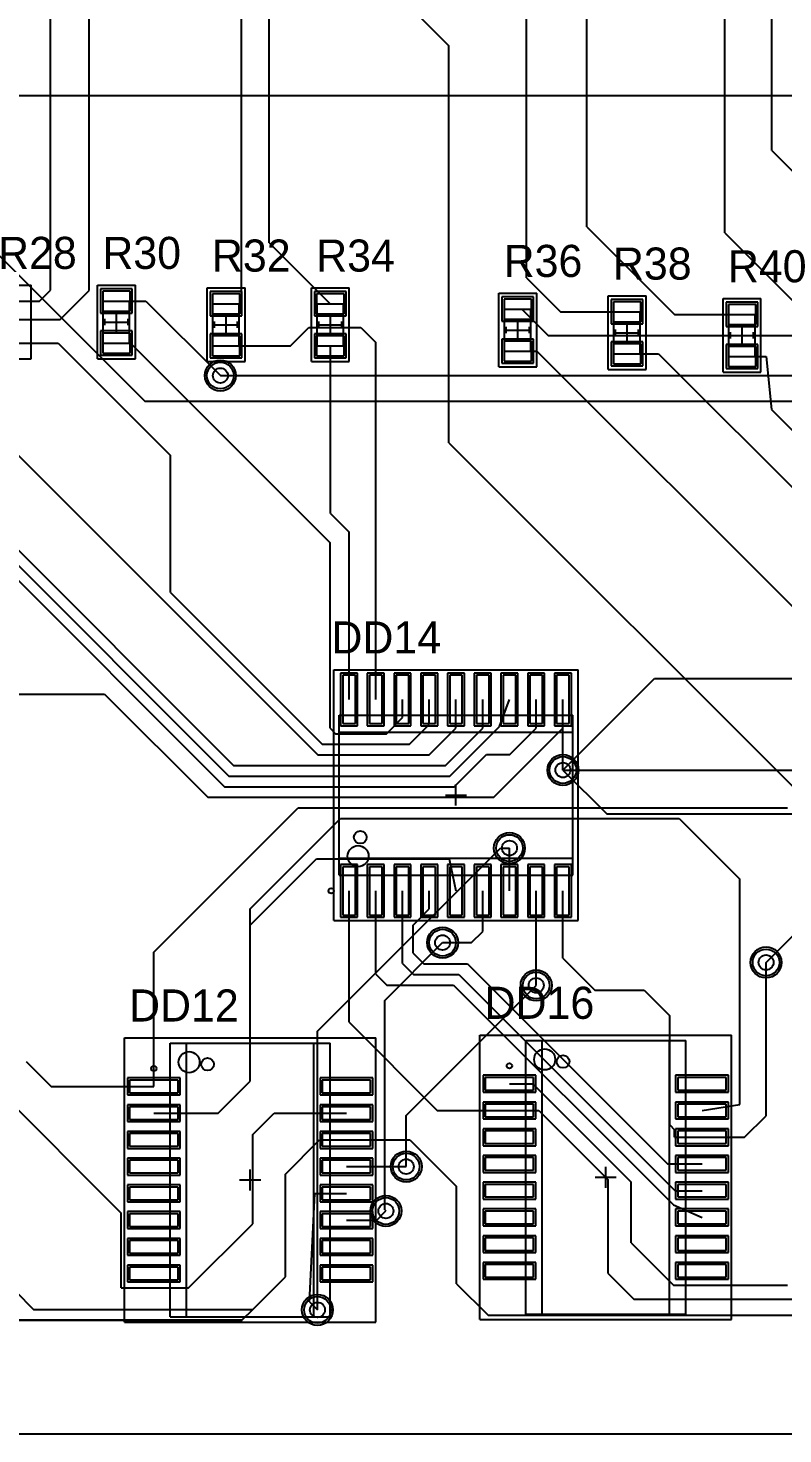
# Model space of a CAD drawing. Header units: millimetres. Extents: x 26 to 338, y 26 to 225.
# Drawn here: x 130.6 to 166.4, y 25.9 to 92.7 of the extents above; entities that cross this region are included whole.
import ezdxf

# ---------------------------------------------------------------- set-up
doc = ezdxf.new("R2010")
doc.units = ezdxf.units.MM
for name, color, linetype in [('BottomLayer', 5, 'Continuous'), ('BottomSolder', 6, 'Continuous'), ('Mechanical13', 56, 'Continuous'), ('Mechanical15', 56, 'Continuous'), ('MultiLayer', 9, 'Continuous'), ('TopLayer', 1, 'Continuous'), ('TopOverlay', 2, 'Continuous'), ('TopPaste', 8, 'Continuous'), ('TopSolder', 216, 'Continuous'), ('ViaHoleLayer', 16, 'Continuous')]:
    doc.layers.add(name, color=color, linetype=linetype)

msp = doc.modelspace()

# ---------------------------------------------------------------- linework, layer by layer
at = {"layer": 'BottomLayer'}
for p, q in [((114.452, 96.622), (136.093, 74.981)), ((127.989, 89.51), (223.876, 89.51)), ((139.684, 76.2), (272.466, 76.2)), ((136.093, 74.981), (226.009, 74.981)), ((155.959, 57.455), (160.302, 61.798)), ((160.302, 61.798), (262.94, 61.798)), ((155.959, 57.455), (158.042, 55.372)), ((155.959, 57.455), (190.119, 57.455)), ((158.042, 55.372), (223.393, 55.372)), ((144.297, 45.048), (152.996, 53.746)), ((152.996, 53.746), (153.419, 53.746)), ((165.608, 48.311), (168.148, 50.851)), ((147.498, 46.507), (150.241, 49.251)), ((148.514, 41.043), (154.689, 47.219)), ((147.498, 36.551), (147.498, 46.507)), ((144.297, 31.801), (144.297, 45.048)), ((148.514, 38.608), (148.514, 41.043)), ((147.498, 36.551), (147.549, 36.5))]:
    msp.add_line(p, q, dxfattribs=at)
for centre in [(139.684, 76.2), (155.959, 57.455), (153.419, 53.746), (150.241, 49.251), (165.608, 48.311), (154.689, 47.219), (148.514, 38.608), (147.549, 36.5), (144.297, 31.801)]:
    msp.add_circle(centre, 0.635, dxfattribs=at)
at = {"layer": 'BottomSolder'}
for centre in [(139.684, 76.2), (155.959, 57.455), (153.419, 53.746), (150.241, 49.251), (165.608, 48.311), (154.689, 47.219), (148.514, 38.608), (147.549, 36.5), (144.297, 31.801)]:
    msp.add_circle(centre, 0.737, dxfattribs=at)
at = {"layer": 'Mechanical13'}
for p, q in [((134.125, 77.74), (134.125, 79.74)), ((134.125, 79.74), (135.375, 79.74)), ((135.375, 77.74), (135.375, 79.74)), ((139.332, 77.613), (139.332, 79.613)), ((139.332, 79.613), (140.582, 79.613)), ((140.582, 77.613), (140.582, 79.613)), ((144.285, 77.613), (144.285, 79.613)), ((144.285, 79.613), (145.535, 79.613)), ((145.535, 77.613), (145.535, 79.613)), ((153.191, 77.359), (153.191, 79.359)), ((153.191, 79.359), (154.441, 79.359)), ((154.441, 77.359), (154.441, 79.359)), ((158.382, 77.232), (158.382, 79.232)), ((158.382, 79.232), (159.632, 79.232)), ((159.632, 77.232), (159.632, 79.232)), ((163.843, 77.105), (163.843, 79.105)), ((163.843, 79.105), (165.093, 79.105)), ((165.093, 77.105), (165.093, 79.105)), ((134.125, 77.74), (135.375, 77.74)), ((139.332, 77.613), (140.582, 77.613)), ((144.285, 77.613), (145.535, 77.613)), ((153.191, 77.359), (154.441, 77.359)), ((158.382, 77.232), (159.632, 77.232)), ((163.843, 77.105), (165.093, 77.105)), ((145.329, 60.061), (156.429, 60.061)), ((145.329, 52.461), (145.329, 60.061)), ((156.429, 52.461), (156.429, 60.061)), ((145.329, 52.461), (156.429, 52.461)), ((137.3, 31.473), (137.3, 44.473)), ((137.3, 44.473), (144.9, 44.473)), ((144.9, 31.473), (144.9, 44.473)), ((154.191, 31.6), (154.191, 44.6)), ((154.191, 44.6), (161.791, 44.6)), ((161.791, 31.6), (161.791, 44.6)), ((137.3, 31.473), (144.9, 31.473)), ((154.191, 31.6), (161.791, 31.6))]:
    msp.add_line(p, q, dxfattribs=at)
for centre in [(146.229, 53.361), (155.091, 43.7), (138.2, 43.573)]:
    msp.add_circle(centre, 0.5, dxfattribs=at)
at = {"layer": 'Mechanical15'}
for p, q in [((128.897, 80.49), (130.697, 80.49)), ((130.697, 76.99), (130.697, 80.49)), ((133.85, 76.99), (133.85, 80.49)), ((133.85, 80.49), (135.65, 80.49)), ((135.65, 76.99), (135.65, 80.49)), ((139.057, 76.863), (139.057, 80.363)), ((139.057, 80.363), (140.857, 80.363)), ((140.857, 76.863), (140.857, 80.363)), ((144.01, 76.863), (144.01, 80.363)), ((144.01, 80.363), (145.81, 80.363)), ((145.81, 76.863), (145.81, 80.363)), ((152.916, 76.609), (152.916, 80.109)), ((152.916, 80.109), (154.716, 80.109)), ((154.716, 76.609), (154.716, 80.109)), ((158.107, 76.482), (158.107, 79.982)), ((158.107, 79.982), (159.907, 79.982)), ((159.907, 76.482), (159.907, 79.982)), ((163.568, 76.355), (163.568, 79.855)), ((163.568, 79.855), (165.368, 79.855)), ((165.368, 76.355), (165.368, 79.855)), ((134.75, 78.24), (134.75, 79.24)), ((139.957, 78.113), (139.957, 79.113)), ((144.91, 78.113), (144.91, 79.113)), ((153.816, 77.859), (153.816, 78.859)), ((134.25, 78.74), (135.25, 78.74)), ((139.457, 78.613), (140.457, 78.613)), ((144.41, 78.613), (145.41, 78.613)), ((153.316, 78.359), (154.316, 78.359)), ((158.507, 78.232), (159.507, 78.232)), ((159.007, 77.732), (159.007, 78.732)), ((164.468, 77.605), (164.468, 78.605)), ((163.968, 78.105), (164.968, 78.105)), ((128.897, 76.99), (130.697, 76.99)), ((133.85, 76.99), (135.65, 76.99)), ((139.057, 76.863), (140.857, 76.863)), ((144.01, 76.863), (145.81, 76.863)), ((152.916, 76.609), (154.716, 76.609)), ((158.107, 76.482), (159.907, 76.482)), ((163.568, 76.355), (165.368, 76.355)), ((145.079, 62.211), (156.679, 62.211)), ((145.079, 50.311), (145.079, 62.211)), ((156.679, 50.311), (156.679, 62.211)), ((150.379, 56.261), (151.379, 56.261)), ((150.879, 55.761), (150.879, 56.761)), ((145.079, 50.311), (156.679, 50.311)), ((152.016, 31.35), (152.016, 44.85)), ((152.016, 44.85), (163.966, 44.85)), ((163.966, 31.35), (163.966, 44.85)), ((135.125, 31.223), (135.125, 44.723)), ((135.125, 44.723), (147.075, 44.723)), ((147.075, 31.223), (147.075, 44.723)), ((141.1, 37.473), (141.1, 38.473)), ((157.491, 38.1), (158.491, 38.1)), ((157.991, 37.6), (157.991, 38.6)), ((140.6, 37.973), (141.6, 37.973)), ((135.125, 31.223), (147.075, 31.223)), ((152.016, 31.35), (163.966, 31.35))]:
    msp.add_line(p, q, dxfattribs=at)
at = {"layer": 'MultiLayer'}
for centre in [(139.684, 76.2), (155.959, 57.455), (153.419, 53.746), (150.241, 49.251), (165.608, 48.311), (154.689, 47.219), (148.514, 38.608), (147.549, 36.5), (144.297, 31.801)]:
    msp.add_circle(centre, 0.635, dxfattribs=at)
at = {"layer": 'TopLayer'}
for p, q in [((165.887, 86.893), (165.887, 121.793)), ((157.099, 83.271), (157.099, 109.271)), ((140.691, 79.613), (140.691, 99.492)), ((143.392, 99.026), (150.546, 91.872)), ((154.229, 80.848), (154.229, 97.993)), ((142.011, 82.509), (142.011, 96.977)), ((131.623, 80.264), (131.623, 96.672)), ((163.652, 82.982), (163.652, 95.778)), ((133.452, 80.239), (133.452, 94.539)), ((150.546, 73), (150.546, 91.872)), ((165.887, 86.893), (173.803, 78.978)), ((157.099, 83.271), (161.265, 79.105)), ((163.652, 82.982), (167.656, 78.978)), ((142.011, 82.509), (144.907, 79.613)), ((154.229, 80.848), (155.845, 79.232)), ((131.099, 79.74), (131.623, 80.264)), ((132.08, 78.867), (133.452, 80.239)), ((135.4, 80.215), (134.1, 80.215)), ((134.1, 80.215), (134.1, 79.265)), ((135.4, 79.265), (135.4, 80.215)), ((129.797, 79.74), (131.099, 79.74)), ((134.75, 79.74), (136.144, 79.74)), ((136.144, 79.74), (139.684, 76.2)), ((140.607, 80.088), (139.307, 80.088)), ((139.307, 80.088), (139.307, 79.138)), ((139.957, 79.613), (140.691, 79.613)), ((140.607, 79.138), (140.607, 80.088)), ((145.56, 80.088), (144.26, 80.088)), ((144.26, 80.088), (144.26, 79.138)), ((144.907, 79.613), (144.91, 79.613)), ((145.56, 79.138), (145.56, 80.088)), ((154.466, 79.834), (153.166, 79.834)), ((153.166, 79.834), (153.166, 78.884)), ((154.466, 78.884), (154.466, 79.834)), ((159.657, 79.707), (158.357, 79.707)), ((158.357, 79.707), (158.357, 78.757)), ((159.657, 78.757), (159.657, 79.707)), ((165.118, 79.58), (163.818, 79.58)), ((163.818, 79.58), (163.818, 78.63)), ((165.118, 78.63), (165.118, 79.58)), ((127.051, 78.867), (132.08, 78.867)), ((134.1, 79.265), (135.4, 79.265)), ((139.307, 79.138), (140.607, 79.138)), ((144.26, 79.138), (145.56, 79.138)), ((153.166, 78.884), (154.466, 78.884)), ((153.816, 79.359), (154, 79.359)), ((154, 79.359), (155.254, 78.105)), ((155.845, 79.232), (159.007, 79.232)), ((161.265, 79.105), (164.468, 79.105)), ((135.4, 78.215), (134.1, 78.215)), ((134.1, 78.215), (134.1, 77.265)), ((135.4, 77.265), (135.4, 78.215)), ((143.018, 77.613), (143.891, 78.486)), ((143.891, 78.486), (146.355, 78.486)), ((146.355, 78.486), (147.069, 77.772)), ((158.357, 78.757), (159.657, 78.757)), ((163.818, 78.63), (165.118, 78.63)), ((120.244, 77.74), (140.314, 57.67)), ((129.797, 77.74), (131.978, 77.74)), ((131.978, 77.74), (137.312, 72.406)), ((134.75, 77.74), (135.417, 77.74)), ((135.417, 77.74), (144.907, 68.25)), ((140.607, 78.088), (139.307, 78.088)), ((139.307, 78.088), (139.307, 77.138)), ((139.957, 77.613), (143.018, 77.613)), ((140.607, 77.138), (140.607, 78.088)), ((145.56, 78.088), (144.26, 78.088)), ((144.26, 78.088), (144.26, 77.138)), ((144.91, 69.647), (144.91, 77.613)), ((145.56, 77.138), (145.56, 78.088)), ((147.069, 60.811), (147.069, 77.772)), ((154.466, 77.834), (153.166, 77.834)), ((153.166, 77.834), (153.166, 76.884)), ((154.466, 76.884), (154.466, 77.834)), ((155.254, 78.105), (175.782, 78.105)), ((159.657, 77.707), (158.357, 77.707)), ((158.357, 77.707), (158.357, 76.757)), ((159.657, 76.757), (159.657, 77.707)), ((165.118, 77.58), (163.818, 77.58)), ((163.818, 77.58), (163.818, 76.63)), ((165.118, 76.63), (165.118, 77.58)), ((134.1, 77.265), (135.4, 77.265)), ((139.307, 77.138), (140.607, 77.138)), ((144.26, 77.138), (145.56, 77.138)), ((153.166, 76.884), (154.466, 76.884)), ((153.816, 77.359), (154.721, 77.359)), ((154.721, 77.359), (167.208, 64.872)), ((159.007, 77.232), (160.503, 77.232)), ((160.503, 77.232), (178.777, 58.958)), ((164.468, 77.105), (165.608, 77.105)), ((165.608, 77.105), (165.862, 74.594)), ((158.357, 76.757), (159.657, 76.757)), ((163.818, 76.63), (165.118, 76.63)), ((121.996, 75.26), (140.091, 57.166)), ((127.432, 75.055), (144.313, 58.174)), ((165.862, 74.594), (179.281, 61.175)), ((150.546, 73), (171.145, 52.4)), ((137.312, 65.888), (137.312, 72.406)), ((125.678, 70.866), (139.882, 56.662)), ((144.91, 69.647), (145.799, 68.758)), ((144.907, 59.436), (144.907, 68.25)), ((145.799, 60.811), (145.799, 68.758)), ((137.312, 65.888), (144.522, 58.678)), ((146.099, 61.961), (145.499, 61.961)), ((145.499, 61.961), (145.499, 59.661)), ((146.099, 59.661), (146.099, 61.961)), ((147.369, 61.961), (146.769, 61.961)), ((146.769, 61.961), (146.769, 59.661)), ((147.369, 59.661), (147.369, 61.961)), ((148.639, 61.961), (148.039, 61.961)), ((148.039, 61.961), (148.039, 59.661)), ((148.639, 59.661), (148.639, 61.961)), ((149.909, 61.961), (149.309, 61.961)), ((149.309, 61.961), (149.309, 59.661)), ((149.909, 59.661), (149.909, 61.961)), ((151.179, 61.961), (150.579, 61.961)), ((150.579, 61.961), (150.579, 59.661)), ((151.179, 59.661), (151.179, 61.961)), ((152.449, 61.961), (151.849, 61.961)), ((151.849, 61.961), (151.849, 59.661)), ((152.449, 59.661), (152.449, 61.961)), ((153.719, 61.961), (153.119, 61.961)), ((153.119, 61.961), (153.119, 59.661)), ((153.719, 59.661), (153.719, 61.961)), ((154.989, 61.961), (154.389, 61.961)), ((154.389, 61.961), (154.389, 59.661)), ((154.989, 59.661), (154.989, 61.961)), ((156.259, 61.961), (155.659, 61.961)), ((155.659, 61.961), (155.659, 59.661)), ((156.259, 59.661), (156.259, 61.961)), ((119.51, 61.062), (134.179, 61.062)), ((134.179, 61.062), (139.082, 56.158)), ((148.339, 59.945), (148.339, 60.811)), ((149.609, 59.612), (149.609, 60.811)), ((150.879, 59.442), (150.879, 60.811)), ((152.149, 59.443), (152.149, 60.811)), ((152.938, 59.52), (153.419, 60.811)), ((154.689, 59.439), (154.689, 60.811)), ((155.959, 59.436), (155.959, 60.811)), ((145.499, 59.661), (146.099, 59.661)), ((146.769, 59.661), (147.369, 59.661)), ((147.576, 59.182), (148.339, 59.945)), ((148.039, 59.661), (148.639, 59.661)), ((148.675, 58.678), (149.609, 59.612)), ((149.309, 59.661), (149.909, 59.661)), ((150.579, 59.661), (151.179, 59.661)), ((150.585, 57.166), (152.938, 59.52)), ((151.849, 59.661), (152.449, 59.661)), ((153.119, 59.661), (153.719, 59.661)), ((154.389, 59.661), (154.989, 59.661)), ((155.659, 59.661), (156.259, 59.661)), ((144.907, 59.436), (145.161, 59.182)), ((145.161, 59.182), (147.576, 59.182)), ((149.611, 58.174), (150.879, 59.442)), ((150.376, 57.67), (152.149, 59.443)), ((152.681, 56.158), (155.959, 59.436)), ((153.441, 58.191), (154.689, 59.439)), ((155.959, 57.455), (155.959, 59.436)), ((144.313, 58.174), (149.611, 58.174)), ((144.522, 58.678), (148.675, 58.678)), ((150.793, 56.662), (152.323, 58.191)), ((152.323, 58.191), (153.441, 58.191)), ((140.314, 57.67), (150.376, 57.67)), ((140.091, 57.166), (150.585, 57.166)), ((139.082, 56.158), (152.681, 56.158)), ((139.882, 56.662), (150.793, 56.662)), ((136.525, 48.798), (143.38, 55.654)), ((143.38, 55.654), (166.624, 55.654)), ((141.097, 50.851), (145.396, 55.15)), ((145.396, 55.15), (161.487, 55.15)), ((161.487, 55.15), (164.363, 52.273)), ((153.419, 51.711), (153.419, 53.746)), ((141.097, 50.089), (144.247, 53.238)), ((144.247, 53.238), (150.549, 53.238)), ((146.099, 52.861), (145.499, 52.861)), ((145.499, 52.861), (145.499, 50.561)), ((146.099, 50.561), (146.099, 52.861)), ((147.369, 52.861), (146.769, 52.861)), ((146.769, 52.861), (146.769, 50.561)), ((147.369, 50.561), (147.369, 52.861)), ((148.639, 52.861), (148.039, 52.861)), ((148.039, 52.861), (148.039, 50.561)), ((148.639, 50.561), (148.639, 52.861)), ((149.909, 52.861), (149.309, 52.861)), ((149.309, 52.861), (149.309, 50.561)), ((149.909, 50.561), (149.909, 52.861)), ((150.549, 53.238), (150.879, 51.711)), ((151.179, 52.861), (150.579, 52.861)), ((150.579, 52.861), (150.579, 50.561)), ((151.179, 50.561), (151.179, 52.861)), ((152.449, 52.861), (151.849, 52.861)), ((151.849, 52.861), (151.849, 50.561)), ((152.449, 50.561), (152.449, 52.861)), ((153.719, 52.861), (153.119, 52.861)), ((153.119, 52.861), (153.119, 50.561)), ((153.719, 50.561), (153.719, 52.861)), ((154.989, 52.861), (154.389, 52.861)), ((154.389, 52.861), (154.389, 50.561)), ((154.989, 50.561), (154.989, 52.861)), ((156.259, 52.861), (155.659, 52.861)), ((155.659, 52.861), (155.659, 50.561)), ((156.259, 50.561), (156.259, 52.861)), ((164.363, 41.554), (164.363, 52.273)), ((145.799, 45.466), (145.799, 51.711)), ((147.069, 47.752), (147.069, 51.711)), ((148.339, 48.26), (148.339, 51.711)), ((149.609, 50.851), (149.609, 51.711)), ((152.149, 49.784), (152.149, 51.711)), ((154.689, 47.219), (154.689, 51.711)), ((155.959, 48.511), (155.959, 51.711)), ((141.097, 50.089), (141.097, 50.851)), ((148.844, 50.086), (149.609, 50.851)), ((145.499, 50.561), (146.099, 50.561)), ((146.769, 50.561), (147.369, 50.561)), ((148.039, 50.561), (148.639, 50.561)), ((149.309, 50.561), (149.909, 50.561)), ((150.579, 50.561), (151.179, 50.561)), ((151.849, 50.561), (152.449, 50.561)), ((153.119, 50.561), (153.719, 50.561)), ((154.389, 50.561), (154.989, 50.561)), ((155.659, 50.561), (156.259, 50.561)), ((141.097, 42.672), (141.097, 50.089)), ((148.844, 48.747), (148.844, 50.086)), ((151.616, 49.251), (152.149, 49.784)), ((136.525, 42.418), (136.525, 48.798)), ((150.241, 49.251), (151.616, 49.251)), ((148.339, 48.26), (148.864, 47.735)), ((148.844, 48.747), (149.352, 48.239)), ((149.352, 48.239), (151.431, 48.239)), ((151.431, 48.239), (160.934, 38.735)), ((155.959, 48.511), (157.48, 46.99)), ((165.608, 41.021), (165.608, 48.311)), ((147.069, 47.752), (147.591, 47.23)), ((148.864, 47.735), (151.017, 47.735)), ((151.017, 47.735), (161.286, 37.465)), ((147.591, 47.23), (150.763, 47.23)), ((150.763, 47.23), (161.205, 36.788)), ((157.48, 46.99), (159.817, 46.99)), ((159.817, 46.99), (161.039, 45.768)), ((145.799, 45.466), (149.99, 41.275)), ((161.039, 40.589), (161.039, 45.768)), ((130.467, 43.599), (131.648, 42.418)), ((128.279, 43.095), (134.976, 36.399)), ((154.566, 42.845), (152.266, 42.845)), ((152.266, 42.845), (152.266, 42.245)), ((154.566, 42.245), (154.566, 42.845)), ((163.716, 42.845), (161.416, 42.845)), ((161.416, 42.845), (161.416, 42.245)), ((163.716, 42.245), (163.716, 42.845)), ((131.648, 42.418), (136.525, 42.418)), ((137.675, 42.718), (135.375, 42.718)), ((135.375, 42.718), (135.375, 42.118)), ((135.375, 42.118), (137.675, 42.118)), ((137.675, 42.118), (137.675, 42.718)), ((139.573, 41.148), (141.097, 42.672)), ((146.825, 42.718), (144.525, 42.718)), ((144.525, 42.718), (144.525, 42.118)), ((144.525, 42.118), (146.825, 42.118)), ((146.825, 42.118), (146.825, 42.718)), ((152.266, 42.245), (154.566, 42.245)), ((153.416, 42.545), (154.524, 42.545)), ((154.524, 42.545), (159.198, 37.871)), ((161.416, 42.245), (163.716, 42.245)), ((137.675, 41.448), (135.375, 41.448)), ((135.375, 41.448), (135.375, 40.848)), ((137.675, 40.848), (137.675, 41.448)), ((146.825, 41.448), (144.525, 41.448)), ((144.525, 41.448), (144.525, 40.848)), ((146.825, 40.848), (146.825, 41.448)), ((154.566, 41.575), (152.266, 41.575)), ((152.266, 41.575), (152.266, 40.975)), ((154.566, 40.975), (154.566, 41.575)), ((163.716, 41.575), (161.416, 41.575)), ((161.416, 41.575), (161.416, 40.975)), ((162.566, 41.275), (164.363, 41.554)), ((163.716, 40.975), (163.716, 41.575)), ((135.375, 40.848), (137.675, 40.848)), ((136.525, 41.148), (139.573, 41.148)), ((141.224, 40.132), (142.24, 41.148)), ((142.24, 41.148), (145.675, 41.148)), ((144.525, 40.848), (146.825, 40.848)), ((149.99, 41.275), (153.416, 41.275)), ((152.266, 40.975), (154.566, 40.975)), ((153.416, 41.275), (154.819, 41.275)), ((154.819, 41.275), (158.115, 37.979)), ((161.416, 40.975), (163.716, 40.975)), ((164.592, 40.005), (165.608, 41.021)), ((137.675, 40.178), (135.375, 40.178)), ((135.375, 40.178), (135.375, 39.578)), ((137.675, 39.578), (137.675, 40.178)), ((141.224, 35.89), (141.224, 40.132)), ((146.825, 40.178), (144.525, 40.178)), ((144.525, 40.178), (144.525, 39.578)), ((146.825, 39.578), (146.825, 40.178)), ((154.566, 40.305), (152.266, 40.305)), ((152.266, 40.305), (152.266, 39.705)), ((154.566, 39.705), (154.566, 40.305)), ((161.039, 40.589), (161.265, 40.364)), ((161.265, 40.005), (161.265, 40.364)), ((163.716, 40.305), (161.416, 40.305)), ((161.416, 40.305), (161.416, 39.705)), ((163.716, 39.705), (163.716, 40.305)), ((135.375, 39.578), (137.675, 39.578)), ((142.773, 38.252), (144.399, 39.878)), ((144.399, 39.878), (145.675, 39.878)), ((144.525, 39.578), (146.825, 39.578)), ((145.675, 39.878), (148.692, 39.878)), ((148.692, 39.878), (150.901, 37.668)), ((152.266, 39.705), (154.566, 39.705)), ((161.265, 40.005), (162.566, 40.005)), ((161.416, 39.705), (163.716, 39.705)), ((162.566, 40.005), (164.592, 40.005)), ((137.675, 38.908), (135.375, 38.908)), ((135.375, 38.908), (135.375, 38.308)), ((137.675, 38.308), (137.675, 38.908)), ((146.825, 38.908), (144.525, 38.908)), ((144.525, 38.908), (144.525, 38.308)), ((146.825, 38.308), (146.825, 38.908)), ((154.566, 39.035), (152.266, 39.035)), ((152.266, 39.035), (152.266, 38.435)), ((154.566, 38.435), (154.566, 39.035)), ((163.716, 39.035), (161.416, 39.035)), ((161.416, 39.035), (161.416, 38.435)), ((163.716, 38.435), (163.716, 39.035)), ((135.375, 38.308), (137.675, 38.308)), ((142.773, 33.376), (142.773, 38.252)), ((144.525, 38.308), (146.825, 38.308)), ((145.675, 38.608), (148.514, 38.608)), ((152.266, 38.435), (154.566, 38.435)), ((160.934, 38.735), (162.566, 38.735)), ((161.416, 38.435), (163.716, 38.435)), ((137.675, 37.638), (135.375, 37.638)), ((135.375, 37.638), (135.375, 37.038)), ((137.675, 37.038), (137.675, 37.638)), ((146.825, 37.638), (144.525, 37.638)), ((144.525, 37.638), (144.525, 37.038)), ((146.825, 37.038), (146.825, 37.638)), ((150.901, 33.045), (150.901, 37.668)), ((154.566, 37.765), (152.266, 37.765)), ((152.266, 37.765), (152.266, 37.165)), ((154.566, 37.165), (154.566, 37.765)), ((158.115, 33.528), (158.115, 37.979)), ((159.198, 34.985), (159.198, 37.871)), ((161.286, 37.465), (162.566, 37.465)), ((163.716, 37.765), (161.416, 37.765)), ((161.416, 37.765), (161.416, 37.165)), ((163.716, 37.165), (163.716, 37.765)), ((135.375, 37.038), (137.675, 37.038)), ((143.916, 32.182), (144.17, 37.338)), ((144.17, 37.338), (145.675, 37.338)), ((144.525, 37.038), (146.825, 37.038)), ((152.266, 37.165), (154.566, 37.165)), ((161.205, 36.788), (162.566, 36.195)), ((161.416, 37.165), (163.716, 37.165)), ((134.976, 32.842), (134.976, 36.399)), ((137.675, 36.368), (135.375, 36.368)), ((135.375, 36.368), (135.375, 35.768)), ((137.675, 35.768), (137.675, 36.368)), ((146.825, 36.368), (144.525, 36.368)), ((144.525, 36.368), (144.525, 35.768)), ((146.825, 35.768), (146.825, 36.368)), ((147.117, 36.068), (147.549, 36.5)), ((154.566, 36.495), (152.266, 36.495)), ((152.266, 36.495), (152.266, 35.895)), ((154.566, 35.895), (154.566, 36.495)), ((163.716, 36.495), (161.416, 36.495)), ((161.416, 36.495), (161.416, 35.895)), ((163.716, 35.895), (163.716, 36.495)), ((135.375, 35.768), (137.675, 35.768)), ((138.176, 32.842), (141.224, 35.89)), ((144.525, 35.768), (146.825, 35.768)), ((145.675, 36.068), (147.117, 36.068)), ((152.266, 35.895), (154.566, 35.895)), ((161.416, 35.895), (163.716, 35.895)), ((137.675, 35.098), (135.375, 35.098)), ((135.375, 35.098), (135.375, 34.498)), ((137.675, 34.498), (137.675, 35.098)), ((146.825, 35.098), (144.525, 35.098)), ((144.525, 35.098), (144.525, 34.498)), ((146.825, 34.498), (146.825, 35.098)), ((154.566, 35.225), (152.266, 35.225)), ((152.266, 35.225), (152.266, 34.625)), ((154.566, 34.625), (154.566, 35.225)), ((159.198, 34.985), (161.214, 32.969)), ((163.716, 35.225), (161.416, 35.225)), ((161.416, 35.225), (161.416, 34.625)), ((163.716, 34.625), (163.716, 35.225)), ((135.375, 34.498), (137.675, 34.498)), ((144.525, 34.498), (146.825, 34.498)), ((152.266, 34.625), (154.566, 34.625)), ((161.416, 34.625), (163.716, 34.625)), ((129.108, 33.528), (130.81, 31.826)), ((137.675, 33.828), (135.375, 33.828)), ((135.375, 33.828), (135.375, 33.228)), ((137.675, 33.228), (137.675, 33.828)), ((146.825, 33.828), (144.525, 33.828)), ((144.525, 33.828), (144.525, 33.228)), ((146.825, 33.228), (146.825, 33.828)), ((154.566, 33.955), (152.266, 33.955)), ((152.266, 33.955), (152.266, 33.355)), ((154.566, 33.355), (154.566, 33.955)), ((158.115, 33.528), (159.334, 32.309)), ((163.716, 33.955), (161.416, 33.955)), ((161.416, 33.955), (161.416, 33.355)), ((163.716, 33.355), (163.716, 33.955)), ((134.976, 32.842), (138.176, 32.842)), ((135.375, 33.228), (137.675, 33.228)), ((141.224, 31.826), (142.773, 33.376)), ((144.525, 33.228), (146.825, 33.228)), ((150.901, 33.045), (152.4, 31.547)), ((152.266, 33.355), (154.566, 33.355)), ((161.214, 32.969), (166.624, 32.969)), ((161.416, 33.355), (163.716, 33.355)), ((143.916, 32.182), (144.297, 31.801)), ((159.334, 32.309), (175.975, 32.309)), ((130.81, 31.826), (141.224, 31.826)), ((140.724, 31.326), (141.224, 31.826)), ((152.4, 31.547), (176.784, 31.547)), ((108.605, 31.318), (140.716, 31.318)), ((114.808, 31.326), (140.724, 31.326)), ((140.716, 31.318), (140.724, 31.326)), ((25.654, 25.908), (338.328, 25.908))]:
    msp.add_line(p, q, dxfattribs=at)
for centre in [(139.684, 76.2), (155.959, 57.455), (153.419, 53.746), (150.241, 49.251), (165.608, 48.311), (154.689, 47.219), (148.514, 38.608), (147.549, 36.5), (144.297, 31.801)]:
    msp.add_circle(centre, 0.635, dxfattribs=at)
at = {"layer": 'TopOverlay'}
for p, q in [((134.2, 78.59), (134.2, 78.89)), ((135.3, 78.59), (135.3, 78.89)), ((139.407, 78.463), (139.407, 78.763)), ((140.507, 78.463), (140.507, 78.763)), ((144.36, 78.463), (144.36, 78.763)), ((145.46, 78.463), (145.46, 78.763)), ((153.266, 78.209), (153.266, 78.509)), ((154.366, 78.209), (154.366, 78.509)), ((158.457, 78.082), (158.457, 78.382)), ((159.557, 78.082), (159.557, 78.382)), ((163.918, 77.955), (163.918, 78.255)), ((165.018, 77.955), (165.018, 78.255)), ((145.329, 59.261), (156.429, 59.261)), ((145.329, 53.261), (145.329, 59.261)), ((156.429, 53.261), (156.429, 59.261)), ((145.329, 53.261), (156.429, 53.261)), ((138.075, 31.473), (138.075, 44.473)), ((138.075, 44.473), (144.125, 44.473)), ((144.125, 31.473), (144.125, 44.473)), ((154.966, 31.6), (154.966, 44.6)), ((154.966, 44.6), (161.016, 44.6)), ((161.016, 31.6), (161.016, 44.6)), ((138.075, 31.473), (144.125, 31.473)), ((154.966, 31.6), (161.016, 31.6))]:
    msp.add_line(p, q, dxfattribs=at)
for centre, radius in [((146.329, 54.261), 0.3), ((144.949, 51.711), 0.125), ((139.075, 43.473), 0.3), ((153.416, 43.395), 0.125), ((155.966, 43.6), 0.3), ((136.525, 43.268), 0.125)]:
    msp.add_circle(centre, radius, dxfattribs=at)
at = {"layer": 'TopPaste'}
for p, q in [((135.4, 80.215), (134.1, 80.215)), ((134.1, 80.215), (134.1, 79.265)), ((135.4, 79.265), (135.4, 80.215)), ((140.607, 80.088), (139.307, 80.088)), ((139.307, 80.088), (139.307, 79.138)), ((140.607, 79.138), (140.607, 80.088)), ((145.56, 80.088), (144.26, 80.088)), ((144.26, 80.088), (144.26, 79.138)), ((145.56, 79.138), (145.56, 80.088)), ((154.466, 79.834), (153.166, 79.834)), ((153.166, 79.834), (153.166, 78.884)), ((154.466, 78.884), (154.466, 79.834)), ((159.657, 79.707), (158.357, 79.707)), ((158.357, 79.707), (158.357, 78.757)), ((159.657, 78.757), (159.657, 79.707)), ((165.118, 79.58), (163.818, 79.58)), ((163.818, 79.58), (163.818, 78.63)), ((165.118, 78.63), (165.118, 79.58)), ((134.1, 79.265), (135.4, 79.265)), ((139.307, 79.138), (140.607, 79.138)), ((144.26, 79.138), (145.56, 79.138)), ((153.166, 78.884), (154.466, 78.884)), ((135.4, 78.215), (134.1, 78.215)), ((134.1, 78.215), (134.1, 77.265)), ((135.4, 77.265), (135.4, 78.215)), ((158.357, 78.757), (159.657, 78.757)), ((163.818, 78.63), (165.118, 78.63)), ((140.607, 78.088), (139.307, 78.088)), ((139.307, 78.088), (139.307, 77.138)), ((140.607, 77.138), (140.607, 78.088)), ((145.56, 78.088), (144.26, 78.088)), ((144.26, 78.088), (144.26, 77.138)), ((145.56, 77.138), (145.56, 78.088)), ((154.466, 77.834), (153.166, 77.834)), ((153.166, 77.834), (153.166, 76.884)), ((154.466, 76.884), (154.466, 77.834)), ((159.657, 77.707), (158.357, 77.707)), ((158.357, 77.707), (158.357, 76.757)), ((159.657, 76.757), (159.657, 77.707)), ((165.118, 77.58), (163.818, 77.58)), ((163.818, 77.58), (163.818, 76.63)), ((165.118, 76.63), (165.118, 77.58)), ((134.1, 77.265), (135.4, 77.265)), ((139.307, 77.138), (140.607, 77.138)), ((144.26, 77.138), (145.56, 77.138)), ((153.166, 76.884), (154.466, 76.884)), ((158.357, 76.757), (159.657, 76.757)), ((163.818, 76.63), (165.118, 76.63)), ((146.099, 61.961), (145.499, 61.961)), ((145.499, 61.961), (145.499, 59.661)), ((146.099, 59.661), (146.099, 61.961)), ((147.369, 61.961), (146.769, 61.961)), ((146.769, 61.961), (146.769, 59.661)), ((147.369, 59.661), (147.369, 61.961)), ((148.639, 61.961), (148.039, 61.961)), ((148.039, 61.961), (148.039, 59.661)), ((148.639, 59.661), (148.639, 61.961)), ((149.909, 61.961), (149.309, 61.961)), ((149.309, 61.961), (149.309, 59.661)), ((149.909, 59.661), (149.909, 61.961)), ((151.179, 61.961), (150.579, 61.961)), ((150.579, 61.961), (150.579, 59.661)), ((151.179, 59.661), (151.179, 61.961)), ((152.449, 61.961), (151.849, 61.961)), ((151.849, 61.961), (151.849, 59.661)), ((152.449, 59.661), (152.449, 61.961)), ((153.719, 61.961), (153.119, 61.961)), ((153.119, 61.961), (153.119, 59.661)), ((153.719, 59.661), (153.719, 61.961)), ((154.989, 61.961), (154.389, 61.961)), ((154.389, 61.961), (154.389, 59.661)), ((154.989, 59.661), (154.989, 61.961)), ((156.259, 61.961), (155.659, 61.961)), ((155.659, 61.961), (155.659, 59.661)), ((156.259, 59.661), (156.259, 61.961)), ((145.499, 59.661), (146.099, 59.661)), ((146.769, 59.661), (147.369, 59.661)), ((148.039, 59.661), (148.639, 59.661)), ((149.309, 59.661), (149.909, 59.661)), ((150.579, 59.661), (151.179, 59.661)), ((151.849, 59.661), (152.449, 59.661)), ((153.119, 59.661), (153.719, 59.661)), ((154.389, 59.661), (154.989, 59.661)), ((155.659, 59.661), (156.259, 59.661)), ((146.099, 52.861), (145.499, 52.861)), ((145.499, 52.861), (145.499, 50.561)), ((146.099, 50.561), (146.099, 52.861)), ((147.369, 52.861), (146.769, 52.861)), ((146.769, 52.861), (146.769, 50.561)), ((147.369, 50.561), (147.369, 52.861)), ((148.639, 52.861), (148.039, 52.861)), ((148.039, 52.861), (148.039, 50.561)), ((148.639, 50.561), (148.639, 52.861)), ((149.909, 52.861), (149.309, 52.861)), ((149.309, 52.861), (149.309, 50.561)), ((149.909, 50.561), (149.909, 52.861)), ((151.179, 52.861), (150.579, 52.861)), ((150.579, 52.861), (150.579, 50.561)), ((151.179, 50.561), (151.179, 52.861)), ((152.449, 52.861), (151.849, 52.861)), ((151.849, 52.861), (151.849, 50.561)), ((152.449, 50.561), (152.449, 52.861)), ((153.719, 52.861), (153.119, 52.861)), ((153.119, 52.861), (153.119, 50.561)), ((153.719, 50.561), (153.719, 52.861)), ((154.989, 52.861), (154.389, 52.861)), ((154.389, 52.861), (154.389, 50.561)), ((154.989, 50.561), (154.989, 52.861)), ((156.259, 52.861), (155.659, 52.861)), ((155.659, 52.861), (155.659, 50.561)), ((156.259, 50.561), (156.259, 52.861)), ((145.499, 50.561), (146.099, 50.561)), ((146.769, 50.561), (147.369, 50.561)), ((148.039, 50.561), (148.639, 50.561)), ((149.309, 50.561), (149.909, 50.561)), ((150.579, 50.561), (151.179, 50.561)), ((151.849, 50.561), (152.449, 50.561)), ((153.119, 50.561), (153.719, 50.561)), ((154.389, 50.561), (154.989, 50.561)), ((155.659, 50.561), (156.259, 50.561)), ((154.566, 42.845), (152.266, 42.845)), ((152.266, 42.845), (152.266, 42.245)), ((154.566, 42.245), (154.566, 42.845)), ((163.716, 42.845), (161.416, 42.845)), ((161.416, 42.845), (161.416, 42.245)), ((163.716, 42.245), (163.716, 42.845)), ((137.675, 42.718), (135.375, 42.718)), ((135.375, 42.718), (135.375, 42.118)), ((135.375, 42.118), (137.675, 42.118)), ((137.675, 42.118), (137.675, 42.718)), ((146.825, 42.718), (144.525, 42.718)), ((144.525, 42.718), (144.525, 42.118)), ((144.525, 42.118), (146.825, 42.118)), ((146.825, 42.118), (146.825, 42.718)), ((152.266, 42.245), (154.566, 42.245)), ((161.416, 42.245), (163.716, 42.245)), ((137.675, 41.448), (135.375, 41.448)), ((135.375, 41.448), (135.375, 40.848)), ((137.675, 40.848), (137.675, 41.448)), ((146.825, 41.448), (144.525, 41.448)), ((144.525, 41.448), (144.525, 40.848)), ((146.825, 40.848), (146.825, 41.448)), ((154.566, 41.575), (152.266, 41.575)), ((152.266, 41.575), (152.266, 40.975)), ((154.566, 40.975), (154.566, 41.575)), ((163.716, 41.575), (161.416, 41.575)), ((161.416, 41.575), (161.416, 40.975)), ((163.716, 40.975), (163.716, 41.575)), ((135.375, 40.848), (137.675, 40.848)), ((144.525, 40.848), (146.825, 40.848)), ((152.266, 40.975), (154.566, 40.975)), ((161.416, 40.975), (163.716, 40.975)), ((137.675, 40.178), (135.375, 40.178)), ((135.375, 40.178), (135.375, 39.578)), ((137.675, 39.578), (137.675, 40.178)), ((146.825, 40.178), (144.525, 40.178)), ((144.525, 40.178), (144.525, 39.578)), ((146.825, 39.578), (146.825, 40.178)), ((154.566, 40.305), (152.266, 40.305)), ((152.266, 40.305), (152.266, 39.705)), ((154.566, 39.705), (154.566, 40.305)), ((163.716, 40.305), (161.416, 40.305)), ((161.416, 40.305), (161.416, 39.705)), ((163.716, 39.705), (163.716, 40.305)), ((135.375, 39.578), (137.675, 39.578)), ((144.525, 39.578), (146.825, 39.578)), ((152.266, 39.705), (154.566, 39.705)), ((161.416, 39.705), (163.716, 39.705)), ((137.675, 38.908), (135.375, 38.908)), ((135.375, 38.908), (135.375, 38.308)), ((137.675, 38.308), (137.675, 38.908)), ((146.825, 38.908), (144.525, 38.908)), ((144.525, 38.908), (144.525, 38.308)), ((146.825, 38.308), (146.825, 38.908)), ((154.566, 39.035), (152.266, 39.035)), ((152.266, 39.035), (152.266, 38.435)), ((154.566, 38.435), (154.566, 39.035)), ((163.716, 39.035), (161.416, 39.035)), ((161.416, 39.035), (161.416, 38.435)), ((163.716, 38.435), (163.716, 39.035)), ((135.375, 38.308), (137.675, 38.308)), ((144.525, 38.308), (146.825, 38.308)), ((152.266, 38.435), (154.566, 38.435)), ((161.416, 38.435), (163.716, 38.435)), ((137.675, 37.638), (135.375, 37.638)), ((135.375, 37.638), (135.375, 37.038)), ((137.675, 37.038), (137.675, 37.638)), ((146.825, 37.638), (144.525, 37.638)), ((144.525, 37.638), (144.525, 37.038)), ((146.825, 37.038), (146.825, 37.638)), ((154.566, 37.765), (152.266, 37.765)), ((152.266, 37.765), (152.266, 37.165)), ((154.566, 37.165), (154.566, 37.765)), ((163.716, 37.765), (161.416, 37.765)), ((161.416, 37.765), (161.416, 37.165)), ((163.716, 37.165), (163.716, 37.765)), ((135.375, 37.038), (137.675, 37.038)), ((144.525, 37.038), (146.825, 37.038)), ((152.266, 37.165), (154.566, 37.165)), ((161.416, 37.165), (163.716, 37.165)), ((137.675, 36.368), (135.375, 36.368)), ((135.375, 36.368), (135.375, 35.768)), ((137.675, 35.768), (137.675, 36.368)), ((146.825, 36.368), (144.525, 36.368)), ((144.525, 36.368), (144.525, 35.768)), ((146.825, 35.768), (146.825, 36.368)), ((154.566, 36.495), (152.266, 36.495)), ((152.266, 36.495), (152.266, 35.895)), ((154.566, 35.895), (154.566, 36.495)), ((163.716, 36.495), (161.416, 36.495)), ((161.416, 36.495), (161.416, 35.895)), ((163.716, 35.895), (163.716, 36.495)), ((135.375, 35.768), (137.675, 35.768)), ((144.525, 35.768), (146.825, 35.768)), ((152.266, 35.895), (154.566, 35.895)), ((161.416, 35.895), (163.716, 35.895)), ((137.675, 35.098), (135.375, 35.098)), ((135.375, 35.098), (135.375, 34.498)), ((137.675, 34.498), (137.675, 35.098)), ((146.825, 35.098), (144.525, 35.098)), ((144.525, 35.098), (144.525, 34.498)), ((146.825, 34.498), (146.825, 35.098)), ((154.566, 35.225), (152.266, 35.225)), ((152.266, 35.225), (152.266, 34.625)), ((154.566, 34.625), (154.566, 35.225)), ((163.716, 35.225), (161.416, 35.225)), ((161.416, 35.225), (161.416, 34.625)), ((163.716, 34.625), (163.716, 35.225)), ((135.375, 34.498), (137.675, 34.498)), ((144.525, 34.498), (146.825, 34.498)), ((152.266, 34.625), (154.566, 34.625)), ((161.416, 34.625), (163.716, 34.625)), ((137.675, 33.828), (135.375, 33.828)), ((135.375, 33.828), (135.375, 33.228)), ((137.675, 33.228), (137.675, 33.828)), ((146.825, 33.828), (144.525, 33.828)), ((144.525, 33.828), (144.525, 33.228)), ((146.825, 33.228), (146.825, 33.828)), ((154.566, 33.955), (152.266, 33.955)), ((152.266, 33.955), (152.266, 33.355)), ((154.566, 33.355), (154.566, 33.955)), ((163.716, 33.955), (161.416, 33.955)), ((161.416, 33.955), (161.416, 33.355)), ((163.716, 33.355), (163.716, 33.955)), ((135.375, 33.228), (137.675, 33.228)), ((144.525, 33.228), (146.825, 33.228)), ((152.266, 33.355), (154.566, 33.355)), ((161.416, 33.355), (163.716, 33.355))]:
    msp.add_line(p, q, dxfattribs=at)
at = {"layer": 'TopSolder'}
for p, q in [((135.502, 80.317), (133.998, 80.317)), ((133.998, 80.317), (133.998, 79.163)), ((135.502, 79.163), (135.502, 80.317)), ((140.709, 80.19), (139.205, 80.19)), ((139.205, 80.19), (139.205, 79.036)), ((140.709, 79.036), (140.709, 80.19)), ((145.662, 80.19), (144.158, 80.19)), ((144.158, 80.19), (144.158, 79.036)), ((145.662, 79.036), (145.662, 80.19)), ((154.568, 79.936), (153.064, 79.936)), ((153.064, 79.936), (153.064, 78.782)), ((154.568, 78.782), (154.568, 79.936)), ((159.759, 79.809), (158.255, 79.809)), ((158.255, 79.809), (158.255, 78.655)), ((159.759, 78.655), (159.759, 79.809)), ((165.22, 79.682), (163.716, 79.682)), ((163.716, 79.682), (163.716, 78.528)), ((165.22, 78.528), (165.22, 79.682)), ((133.998, 79.163), (135.502, 79.163)), ((139.205, 79.036), (140.709, 79.036)), ((144.158, 79.036), (145.662, 79.036)), ((135.502, 78.317), (133.998, 78.317)), ((133.998, 78.317), (133.998, 77.163)), ((135.502, 77.163), (135.502, 78.317)), ((140.709, 78.19), (139.205, 78.19)), ((139.205, 78.19), (139.205, 77.036)), ((140.709, 77.036), (140.709, 78.19)), ((145.662, 78.19), (144.158, 78.19)), ((144.158, 78.19), (144.158, 77.036)), ((145.662, 77.036), (145.662, 78.19)), ((153.064, 78.782), (154.568, 78.782)), ((158.255, 78.655), (159.759, 78.655)), ((163.716, 78.528), (165.22, 78.528)), ((154.568, 77.936), (153.064, 77.936)), ((153.064, 77.936), (153.064, 76.782)), ((154.568, 76.782), (154.568, 77.936)), ((159.759, 77.809), (158.255, 77.809)), ((158.255, 77.809), (158.255, 76.655)), ((159.759, 76.655), (159.759, 77.809)), ((165.22, 77.682), (163.716, 77.682)), ((163.716, 77.682), (163.716, 76.528)), ((165.22, 76.528), (165.22, 77.682)), ((133.998, 77.163), (135.502, 77.163)), ((139.205, 77.036), (140.709, 77.036)), ((144.158, 77.036), (145.662, 77.036)), ((153.064, 76.782), (154.568, 76.782)), ((158.255, 76.655), (159.759, 76.655)), ((163.716, 76.528), (165.22, 76.528)), ((146.201, 62.063), (145.397, 62.063)), ((145.397, 62.063), (145.397, 59.559)), ((146.201, 59.559), (146.201, 62.063)), ((147.471, 62.063), (146.667, 62.063)), ((146.667, 62.063), (146.667, 59.559)), ((147.471, 59.559), (147.471, 62.063)), ((148.741, 62.063), (147.937, 62.063)), ((147.937, 62.063), (147.937, 59.559)), ((148.741, 59.559), (148.741, 62.063)), ((150.011, 62.063), (149.207, 62.063)), ((149.207, 62.063), (149.207, 59.559)), ((150.011, 59.559), (150.011, 62.063)), ((151.281, 62.063), (150.477, 62.063)), ((150.477, 62.063), (150.477, 59.559)), ((151.281, 59.559), (151.281, 62.063)), ((152.551, 62.063), (151.747, 62.063)), ((151.747, 62.063), (151.747, 59.559)), ((152.551, 59.559), (152.551, 62.063)), ((153.821, 62.063), (153.017, 62.063)), ((153.017, 62.063), (153.017, 59.559)), ((153.821, 59.559), (153.821, 62.063)), ((155.091, 62.063), (154.287, 62.063)), ((154.287, 62.063), (154.287, 59.559)), ((155.091, 59.559), (155.091, 62.063)), ((156.361, 62.063), (155.557, 62.063)), ((155.557, 62.063), (155.557, 59.559)), ((156.361, 59.559), (156.361, 62.063)), ((145.397, 59.559), (146.201, 59.559)), ((146.667, 59.559), (147.471, 59.559)), ((147.937, 59.559), (148.741, 59.559)), ((149.207, 59.559), (150.011, 59.559)), ((150.477, 59.559), (151.281, 59.559)), ((151.747, 59.559), (152.551, 59.559)), ((153.017, 59.559), (153.821, 59.559)), ((154.287, 59.559), (155.091, 59.559)), ((155.557, 59.559), (156.361, 59.559)), ((146.201, 52.963), (145.397, 52.963)), ((145.397, 52.963), (145.397, 50.459)), ((146.201, 50.459), (146.201, 52.963)), ((147.471, 52.963), (146.667, 52.963)), ((146.667, 52.963), (146.667, 50.459)), ((147.471, 50.459), (147.471, 52.963)), ((148.741, 52.963), (147.937, 52.963)), ((147.937, 52.963), (147.937, 50.459)), ((148.741, 50.459), (148.741, 52.963)), ((150.011, 52.963), (149.207, 52.963)), ((149.207, 52.963), (149.207, 50.459)), ((150.011, 50.459), (150.011, 52.963)), ((151.281, 52.963), (150.477, 52.963)), ((150.477, 52.963), (150.477, 50.459)), ((151.281, 50.459), (151.281, 52.963)), ((152.551, 52.963), (151.747, 52.963)), ((151.747, 52.963), (151.747, 50.459)), ((152.551, 50.459), (152.551, 52.963)), ((153.821, 52.963), (153.017, 52.963)), ((153.017, 52.963), (153.017, 50.459)), ((153.821, 50.459), (153.821, 52.963)), ((155.091, 52.963), (154.287, 52.963)), ((154.287, 52.963), (154.287, 50.459)), ((155.091, 50.459), (155.091, 52.963)), ((156.361, 52.963), (155.557, 52.963)), ((155.557, 52.963), (155.557, 50.459)), ((156.361, 50.459), (156.361, 52.963)), ((145.397, 50.459), (146.201, 50.459)), ((146.667, 50.459), (147.471, 50.459)), ((147.937, 50.459), (148.741, 50.459)), ((149.207, 50.459), (150.011, 50.459)), ((150.477, 50.459), (151.281, 50.459)), ((151.747, 50.459), (152.551, 50.459)), ((153.017, 50.459), (153.821, 50.459)), ((154.287, 50.459), (155.091, 50.459)), ((155.557, 50.459), (156.361, 50.459)), ((137.777, 42.82), (135.273, 42.82)), ((135.273, 42.82), (135.273, 42.016)), ((137.777, 42.016), (137.777, 42.82)), ((146.927, 42.82), (144.423, 42.82)), ((144.423, 42.82), (144.423, 42.016)), ((146.927, 42.016), (146.927, 42.82)), ((154.668, 42.947), (152.164, 42.947)), ((152.164, 42.947), (152.164, 42.143)), ((154.668, 42.143), (154.668, 42.947)), ((163.818, 42.947), (161.314, 42.947)), ((161.314, 42.947), (161.314, 42.143)), ((163.818, 42.143), (163.818, 42.947)), ((152.164, 42.143), (154.668, 42.143)), ((161.314, 42.143), (163.818, 42.143)), ((135.273, 42.016), (137.777, 42.016)), ((137.777, 41.55), (135.273, 41.55)), ((135.273, 41.55), (135.273, 40.746)), ((137.777, 40.746), (137.777, 41.55)), ((144.423, 42.016), (146.927, 42.016)), ((146.927, 41.55), (144.423, 41.55)), ((144.423, 41.55), (144.423, 40.746)), ((146.927, 40.746), (146.927, 41.55)), ((154.668, 41.677), (152.164, 41.677)), ((152.164, 41.677), (152.164, 40.873)), ((154.668, 40.873), (154.668, 41.677)), ((163.818, 41.677), (161.314, 41.677)), ((161.314, 41.677), (161.314, 40.873)), ((163.818, 40.873), (163.818, 41.677)), ((152.164, 40.873), (154.668, 40.873)), ((161.314, 40.873), (163.818, 40.873)), ((135.273, 40.746), (137.777, 40.746)), ((137.777, 40.28), (135.273, 40.28)), ((135.273, 40.28), (135.273, 39.476)), ((137.777, 39.476), (137.777, 40.28)), ((144.423, 40.746), (146.927, 40.746)), ((146.927, 40.28), (144.423, 40.28)), ((144.423, 40.28), (144.423, 39.476)), ((146.927, 39.476), (146.927, 40.28)), ((154.668, 40.407), (152.164, 40.407)), ((152.164, 40.407), (152.164, 39.603)), ((154.668, 39.603), (154.668, 40.407)), ((163.818, 40.407), (161.314, 40.407)), ((161.314, 40.407), (161.314, 39.603)), ((163.818, 39.603), (163.818, 40.407)), ((135.273, 39.476), (137.777, 39.476)), ((144.423, 39.476), (146.927, 39.476)), ((152.164, 39.603), (154.668, 39.603)), ((161.314, 39.603), (163.818, 39.603)), ((137.777, 39.01), (135.273, 39.01)), ((135.273, 39.01), (135.273, 38.206)), ((137.777, 38.206), (137.777, 39.01)), ((146.927, 39.01), (144.423, 39.01)), ((144.423, 39.01), (144.423, 38.206)), ((146.927, 38.206), (146.927, 39.01)), ((154.668, 39.137), (152.164, 39.137)), ((152.164, 39.137), (152.164, 38.333)), ((154.668, 38.333), (154.668, 39.137)), ((163.818, 39.137), (161.314, 39.137)), ((161.314, 39.137), (161.314, 38.333)), ((163.818, 38.333), (163.818, 39.137)), ((135.273, 38.206), (137.777, 38.206)), ((144.423, 38.206), (146.927, 38.206)), ((152.164, 38.333), (154.668, 38.333)), ((161.314, 38.333), (163.818, 38.333)), ((137.777, 37.74), (135.273, 37.74)), ((135.273, 37.74), (135.273, 36.936)), ((137.777, 36.936), (137.777, 37.74)), ((146.927, 37.74), (144.423, 37.74)), ((144.423, 37.74), (144.423, 36.936)), ((146.927, 36.936), (146.927, 37.74)), ((154.668, 37.867), (152.164, 37.867)), ((152.164, 37.867), (152.164, 37.063)), ((154.668, 37.063), (154.668, 37.867)), ((163.818, 37.867), (161.314, 37.867)), ((161.314, 37.867), (161.314, 37.063)), ((163.818, 37.063), (163.818, 37.867)), ((135.273, 36.936), (137.777, 36.936)), ((144.423, 36.936), (146.927, 36.936)), ((152.164, 37.063), (154.668, 37.063)), ((161.314, 37.063), (163.818, 37.063)), ((137.777, 36.47), (135.273, 36.47)), ((135.273, 36.47), (135.273, 35.666)), ((137.777, 35.666), (137.777, 36.47)), ((146.927, 36.47), (144.423, 36.47)), ((144.423, 36.47), (144.423, 35.666)), ((146.927, 35.666), (146.927, 36.47)), ((154.668, 36.597), (152.164, 36.597)), ((152.164, 36.597), (152.164, 35.793)), ((154.668, 35.793), (154.668, 36.597)), ((163.818, 36.597), (161.314, 36.597)), ((161.314, 36.597), (161.314, 35.793)), ((163.818, 35.793), (163.818, 36.597)), ((135.273, 35.666), (137.777, 35.666)), ((144.423, 35.666), (146.927, 35.666)), ((152.164, 35.793), (154.668, 35.793)), ((161.314, 35.793), (163.818, 35.793)), ((137.777, 35.2), (135.273, 35.2)), ((135.273, 35.2), (135.273, 34.396)), ((137.777, 34.396), (137.777, 35.2)), ((146.927, 35.2), (144.423, 35.2)), ((144.423, 35.2), (144.423, 34.396)), ((146.927, 34.396), (146.927, 35.2)), ((154.668, 35.327), (152.164, 35.327)), ((152.164, 35.327), (152.164, 34.523)), ((154.668, 34.523), (154.668, 35.327)), ((163.818, 35.327), (161.314, 35.327)), ((161.314, 35.327), (161.314, 34.523)), ((163.818, 34.523), (163.818, 35.327)), ((135.273, 34.396), (137.777, 34.396)), ((144.423, 34.396), (146.927, 34.396)), ((152.164, 34.523), (154.668, 34.523)), ((161.314, 34.523), (163.818, 34.523)), ((137.777, 33.93), (135.273, 33.93)), ((135.273, 33.93), (135.273, 33.126)), ((137.777, 33.126), (137.777, 33.93)), ((146.927, 33.93), (144.423, 33.93)), ((144.423, 33.93), (144.423, 33.126)), ((146.927, 33.126), (146.927, 33.93)), ((154.668, 34.057), (152.164, 34.057)), ((152.164, 34.057), (152.164, 33.253)), ((154.668, 33.253), (154.668, 34.057)), ((163.818, 34.057), (161.314, 34.057)), ((161.314, 34.057), (161.314, 33.253)), ((163.818, 33.253), (163.818, 34.057)), ((135.273, 33.126), (137.777, 33.126)), ((144.423, 33.126), (146.927, 33.126)), ((152.164, 33.253), (154.668, 33.253)), ((161.314, 33.253), (163.818, 33.253))]:
    msp.add_line(p, q, dxfattribs=at)
for centre in [(139.684, 76.2), (155.959, 57.455), (153.419, 53.746), (150.241, 49.251), (165.608, 48.311), (154.689, 47.219), (148.514, 38.608), (147.549, 36.5), (144.297, 31.801)]:
    msp.add_circle(centre, 0.737, dxfattribs=at)
at = {"layer": 'ViaHoleLayer'}
for centre in [(139.684, 76.2), (155.959, 57.455), (153.419, 53.746), (150.241, 49.251), (165.608, 48.311), (154.689, 47.219), (148.514, 38.608), (147.549, 36.5), (144.297, 31.801)]:
    msp.add_circle(centre, 0.356, dxfattribs=at)

# ---------------------------------------------------------------- texts
at = {"layer": 'TopOverlay'}
for s, p in [('R28', (129.124, 81.267)), ('R30', (134.077, 81.267)), ('R32', (139.284, 81.14)), ('R34', (144.237, 81.14)), ('R36', (153.143, 80.886)), ('R38', (158.334, 80.759)), ('R40', (163.795, 80.632)), ('DD14', (144.961, 62.992)), ('DD12', (135.347, 45.504)), ('DD16', (152.238, 45.631))]:
    msp.add_text(s, height=1.524, dxfattribs=at).set_placement(p)

doc.saveas('drawing.dxf')
